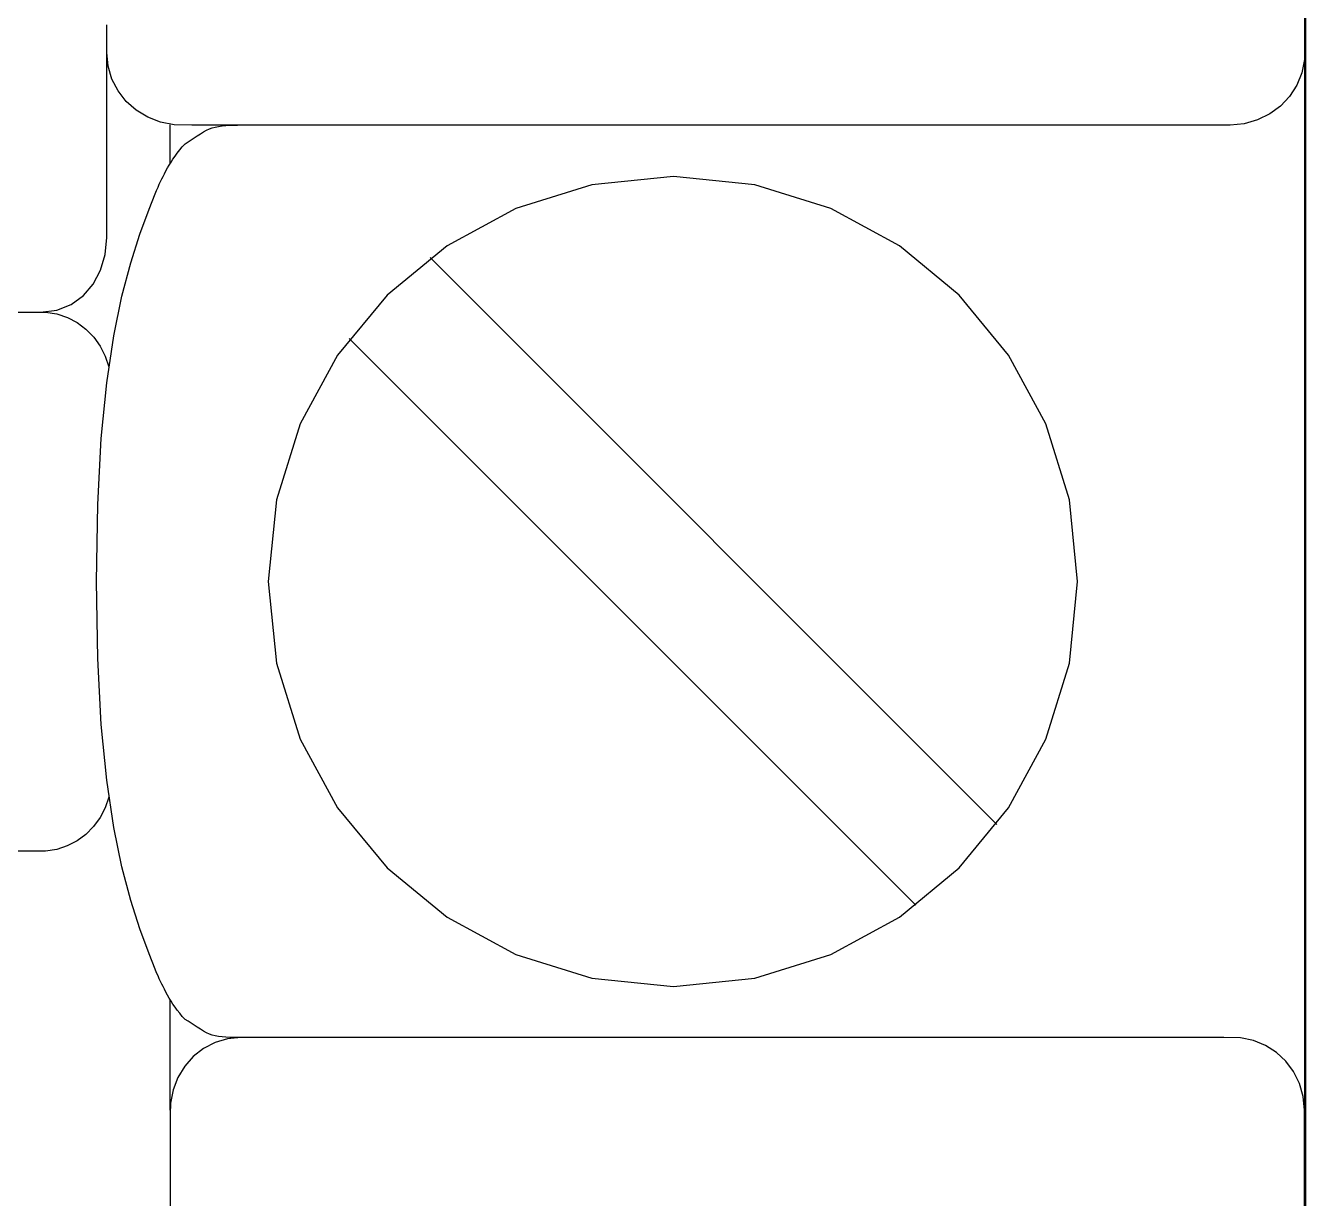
# Model space of a CAD drawing. Extents: x 1 to 47.7, y 0.2 to 35.
# Drawn here: x 35.393 to 35.922, y 12.88 to 13.365 of the extents above; entities that cross this region are included whole.
import ezdxf

# ---------------------------------------------------------------- set-up
doc = ezdxf.new("R2010")
doc.units = 0
doc.header["$MEASUREMENT"] = 0
for name, color, linetype in [('5_1___24__TARGET_LEDS___12', 7, 'CONTINUOUS'), ('6_1__EMPTY_IO_BOARD_POSITI', 7, 'CONTINUOUS'), ('6_2___8__INDEPENDENT_INPUT', 7, 'CONTINUOUS'), ('6_3___8__OPTOISO_INDEPENDE', 7, 'CONTINUOUS'), ('6_4___24__OPTOISO_INDEPEND', 7, 'CONTINUOUS'), ('6_5___8__INDEPENDENT_INPUT', 7, 'CONTINUOUS'), ('6_6___8__INDEPENDENT_INPUT', 7, 'CONTINUOUS'), ('6_7___8__OPTOISO_INDEPENDE', 7, 'CONTINUOUS'), ('6_8___8__OPTOISO_INDEPENDE', 7, 'CONTINUOUS')]:
    doc.layers.add(name, color=color, linetype=linetype)

msp = doc.modelspace()

# ---------------------------------------------------------------- linework, layer by layer
at = {"layer": '5_1___24__TARGET_LEDS___12'}
for points in [[(35.92211, 12.30354), (35.92211, 12.42937), (35.92211, 12.55075), (35.92211, 12.66723), (35.92211, 12.77837), (35.92211, 12.88371), (35.92211, 12.98282), (35.92211, 13.07525), (35.92211, 13.16055), (35.92211, 13.20039), (35.92211, 13.23828), (35.92211, 13.27417), (35.92211, 13.30799), (35.92211, 13.3397), (35.92211, 13.36924)], [(35.92211, 13.36585), (35.92211, 13.36459), (35.92211, 13.36279), (35.92211, 13.36068), (35.92211, 13.35852), (35.92211, 13.35653), (35.92211, 13.35497), (35.92211, 13.35408), (35.92196, 13.35106), (35.92087, 13.34553), (35.91879, 13.34041), (35.91581, 13.3358), (35.91205, 13.3318), (35.90761, 13.32852), (35.90258, 13.32605), (35.89708, 13.32449), (35.89121, 13.32395), (35.87462, 13.32395), (35.83051, 13.32395), (35.76735, 13.32395), (35.69359, 13.32395), (35.61772, 13.32395), (35.5482, 13.32395), (35.49351, 13.32395), (35.4621, 13.32395), (35.4548, 13.32409), (35.4491, 13.32515), (35.44382, 13.32718), (35.43908, 13.33006), (35.43496, 13.33372), (35.43158, 13.33803), (35.42904, 13.34291), (35.42744, 13.34825), (35.42688, 13.35395), (35.42688, 13.35443), (35.42688, 13.35569), (35.42688, 13.35749), (35.42688, 13.35959), (35.42688, 13.36176), (35.42688, 13.36374), (35.42688, 13.3653)], [(35.39951, 13.24667), (35.40627, 13.24748), (35.41222, 13.2498), (35.41727, 13.25345), (35.42135, 13.25822), (35.42437, 13.26396), (35.42624, 13.27046), (35.42688, 13.27754), (35.42688, 13.28177), (35.42688, 13.29269), (35.42688, 13.30763), (35.42688, 13.32389), (35.42688, 13.33883), (35.42688, 13.34975), (35.42688, 13.35398)], [(35.48242, 12.94682), (35.48092, 12.94683), (35.47935, 12.94685), (35.47775, 12.9469), (35.47615, 12.94698), (35.47459, 12.9471), (35.47311, 12.94727), (35.47174, 12.9475), (35.47051, 12.94779), (35.46937, 12.94821), (35.46812, 12.94881), (35.46687, 12.94949), (35.4656, 12.95025), (35.46433, 12.95106), (35.46306, 12.95189), (35.4618, 12.95274), (35.46054, 12.95357), (35.45929, 12.95436), (35.45813, 12.95559), (35.45707, 12.9569), (35.45607, 12.95818), (35.45515, 12.95944), (35.45428, 12.96068), (35.45347, 12.96191), (35.45271, 12.96314), (35.45201, 12.96437), (35.45134, 12.96561), (35.45072, 12.96678), (35.45016, 12.96787), (35.44964, 12.96893), (35.44913, 12.96999), (35.44862, 12.9711), (35.44809, 12.9723), (35.44753, 12.97362), (35.44691, 12.97512), (35.44443, 12.98144), (35.44062, 12.99172), (35.4368, 13.00351), (35.43313, 13.01733), (35.42978, 13.0337), (35.42689, 13.05316), (35.42463, 13.07623), (35.42316, 13.10344), (35.42263, 13.1353), (35.42316, 13.16716), (35.42463, 13.19436), (35.42689, 13.21742), (35.42978, 13.23688), (35.43313, 13.25326), (35.4368, 13.26707), (35.44062, 13.27886), (35.44443, 13.28914), (35.44691, 13.29546), (35.44753, 13.29696), (35.44809, 13.29828), (35.44862, 13.29948), (35.44913, 13.30059), (35.44964, 13.30166), (35.45016, 13.30271), (35.45072, 13.3038), (35.45134, 13.30497), (35.45201, 13.30621), (35.45271, 13.30744), (35.45347, 13.30867), (35.45428, 13.3099), (35.45515, 13.31115), (35.45607, 13.3124), (35.45707, 13.31369), (35.45813, 13.315), (35.45929, 13.31622), (35.46054, 13.31702), (35.4618, 13.31784), (35.46306, 13.31869), (35.46433, 13.31952), (35.4656, 13.32033), (35.46687, 13.32109), (35.46812, 13.32178), (35.46937, 13.32237), (35.47051, 13.32279), (35.47174, 13.3231), (35.47311, 13.32336), (35.47459, 13.32356), (35.47615, 13.32372), (35.47775, 13.32384), (35.47935, 13.32392), (35.48092, 13.32396), (35.48242, 13.32398)], [(35.45318, 13.30819), (35.45318, 13.32398)], [(35.79479, 13.03494), (35.56052, 13.26921)], [(35.36185, 13.24667), (35.39409, 13.24667), (35.40159, 13.24659), (35.40626, 13.24587), (35.41064, 13.24442), (35.41468, 13.2423), (35.41832, 13.23959), (35.42151, 13.23635), (35.42419, 13.23263), (35.42629, 13.22849), (35.42776, 13.22401)], [(35.76137, 13.00152), (35.5271, 13.23579)], [(35.42776, 13.04624), (35.42626, 13.0418), (35.42414, 13.03771), (35.42145, 13.03403), (35.41826, 13.03081), (35.41462, 13.02813), (35.41059, 13.02604), (35.40622, 13.02461), (35.40158, 13.02389), (35.39409, 13.02382), (35.36185, 13.02382)], [(35.45318, 12.91683), (35.45318, 12.96238)], [(35.92193, 12.87029), (35.92193, 12.89403), (35.92193, 12.9106), (35.92193, 12.91683), (35.9214, 12.92253), (35.91989, 12.92787), (35.91748, 12.93274), (35.91428, 12.93706), (35.91039, 12.94071), (35.9059, 12.9436), (35.9009, 12.94562), (35.89551, 12.94668), (35.8886, 12.94682), (35.85887, 12.94682), (35.80709, 12.94682), (35.74129, 12.94682), (35.66948, 12.94682), (35.59966, 12.94682), (35.53987, 12.94682), (35.49812, 12.94682), (35.48242, 12.94682), (35.47686, 12.94628), (35.47165, 12.94472), (35.4669, 12.94225), (35.46269, 12.93897), (35.45913, 12.93498), (35.45632, 12.93037), (35.45435, 12.92525), (35.45331, 12.91972), (35.45318, 12.91521), (35.45318, 12.90341), (35.45318, 12.88285), (35.45318, 12.85673)]]:
    msp.add_lwpolyline(points, dxfattribs=at)
msp.add_lwpolyline([(35.66113, 12.96794), (35.69481, 12.97134), (35.72618, 12.98109), (35.75456, 12.99652), (35.77929, 13.01696), (35.79968, 13.04174), (35.81508, 13.07018), (35.82481, 13.10161), (35.82821, 13.13537), (35.82481, 13.16906), (35.81508, 13.20046), (35.79968, 13.22887), (35.77929, 13.25362), (35.75456, 13.27405), (35.72618, 13.28948), (35.69481, 13.29923), (35.66113, 13.30263), (35.62743, 13.29923), (35.59601, 13.28948), (35.56757, 13.27405), (35.54278, 13.25362), (35.52232, 13.22887), (35.50686, 13.20046), (35.49709, 13.16906), (35.49368, 13.13537), (35.49709, 13.10161), (35.50686, 13.07018), (35.52232, 13.04174), (35.54278, 13.01696), (35.56757, 12.99652), (35.59601, 12.98109), (35.62743, 12.97134)], close=True, dxfattribs=at)
at = {"layer": '6_1__EMPTY_IO_BOARD_POSITI'}
msp.add_lwpolyline([(35.92235, 13.4017), (35.92235, 13.36341), (35.92235, 13.32076), (35.92235, 13.27392), (35.92235, 13.22303), (35.92235, 13.16825), (35.92235, 13.10973), (35.92235, 13.04763), (35.92235, 12.98209), (35.92235, 12.91328), (35.92235, 12.84134), (35.92235, 12.76642), (35.92235, 12.68869), (35.92235, 12.60829), (35.92235, 12.52537), (35.92235, 12.4401), (35.92235, 12.35261)], dxfattribs=at)
at = {"layer": '6_2___8__INDEPENDENT_INPUT'}
for points in [[(35.92211, 12.30354), (35.92211, 12.42937), (35.92211, 12.55075), (35.92211, 12.66723), (35.92211, 12.77837), (35.92211, 12.88371), (35.92211, 12.98282), (35.92211, 13.07525), (35.92211, 13.16055), (35.92211, 13.20039), (35.92211, 13.23828), (35.92211, 13.27417), (35.92211, 13.30799), (35.92211, 13.3397), (35.92211, 13.36924)], [(35.92211, 13.36585), (35.92211, 13.36459), (35.92211, 13.36279), (35.92211, 13.36068), (35.92211, 13.35852), (35.92211, 13.35653), (35.92211, 13.35497), (35.92211, 13.35408), (35.92196, 13.35106), (35.92087, 13.34553), (35.91879, 13.34041), (35.91581, 13.3358), (35.91205, 13.3318), (35.90761, 13.32852), (35.90258, 13.32605), (35.89708, 13.32449), (35.89121, 13.32395), (35.87462, 13.32395), (35.83051, 13.32395), (35.76735, 13.32395), (35.69359, 13.32395), (35.61772, 13.32395), (35.5482, 13.32395), (35.49351, 13.32395), (35.4621, 13.32395), (35.4548, 13.32409), (35.4491, 13.32515), (35.44382, 13.32718), (35.43908, 13.33006), (35.43496, 13.33372), (35.43158, 13.33803), (35.42904, 13.34291), (35.42744, 13.34825), (35.42688, 13.35395), (35.42688, 13.35443), (35.42688, 13.35569), (35.42688, 13.35749), (35.42688, 13.35959), (35.42688, 13.36176), (35.42688, 13.36374), (35.42688, 13.3653)], [(35.39951, 13.24667), (35.40627, 13.24748), (35.41222, 13.2498), (35.41727, 13.25345), (35.42135, 13.25822), (35.42437, 13.26396), (35.42624, 13.27046), (35.42688, 13.27754), (35.42688, 13.28177), (35.42688, 13.29269), (35.42688, 13.30763), (35.42688, 13.32389), (35.42688, 13.33883), (35.42688, 13.34975), (35.42688, 13.35398)], [(35.48242, 12.94682), (35.48092, 12.94683), (35.47935, 12.94685), (35.47775, 12.9469), (35.47615, 12.94698), (35.47459, 12.9471), (35.47311, 12.94727), (35.47174, 12.9475), (35.47051, 12.94779), (35.46937, 12.94821), (35.46812, 12.94881), (35.46687, 12.94949), (35.4656, 12.95025), (35.46433, 12.95106), (35.46306, 12.95189), (35.4618, 12.95274), (35.46054, 12.95357), (35.45929, 12.95436), (35.45813, 12.95559), (35.45707, 12.9569), (35.45607, 12.95818), (35.45515, 12.95944), (35.45428, 12.96068), (35.45347, 12.96191), (35.45271, 12.96314), (35.45201, 12.96437), (35.45134, 12.96561), (35.45072, 12.96678), (35.45016, 12.96787), (35.44964, 12.96893), (35.44913, 12.96999), (35.44862, 12.9711), (35.44809, 12.9723), (35.44753, 12.97362), (35.44691, 12.97512), (35.44443, 12.98144), (35.44062, 12.99172), (35.4368, 13.00351), (35.43313, 13.01733), (35.42978, 13.0337), (35.42689, 13.05316), (35.42463, 13.07623), (35.42316, 13.10344), (35.42263, 13.1353), (35.42316, 13.16716), (35.42463, 13.19436), (35.42689, 13.21742), (35.42978, 13.23688), (35.43313, 13.25326), (35.4368, 13.26707), (35.44062, 13.27886), (35.44443, 13.28914), (35.44691, 13.29546), (35.44753, 13.29696), (35.44809, 13.29828), (35.44862, 13.29948), (35.44913, 13.30059), (35.44964, 13.30166), (35.45016, 13.30271), (35.45072, 13.3038), (35.45134, 13.30497), (35.45201, 13.30621), (35.45271, 13.30744), (35.45347, 13.30867), (35.45428, 13.3099), (35.45515, 13.31115), (35.45607, 13.3124), (35.45707, 13.31369), (35.45813, 13.315), (35.45929, 13.31622), (35.46054, 13.31702), (35.4618, 13.31784), (35.46306, 13.31869), (35.46433, 13.31952), (35.4656, 13.32033), (35.46687, 13.32109), (35.46812, 13.32178), (35.46937, 13.32237), (35.47051, 13.32279), (35.47174, 13.3231), (35.47311, 13.32336), (35.47459, 13.32356), (35.47615, 13.32372), (35.47775, 13.32384), (35.47935, 13.32392), (35.48092, 13.32396), (35.48242, 13.32398)], [(35.45318, 13.30819), (35.45318, 13.32398)], [(35.79479, 13.03494), (35.56052, 13.26921)], [(35.36185, 13.24667), (35.39409, 13.24667), (35.40159, 13.24659), (35.40626, 13.24587), (35.41064, 13.24442), (35.41468, 13.2423), (35.41832, 13.23959), (35.42151, 13.23635), (35.42419, 13.23263), (35.42629, 13.22849), (35.42776, 13.22401)], [(35.76137, 13.00152), (35.5271, 13.23579)], [(35.42776, 13.04624), (35.42626, 13.0418), (35.42414, 13.03771), (35.42145, 13.03403), (35.41826, 13.03081), (35.41462, 13.02813), (35.41059, 13.02604), (35.40622, 13.02461), (35.40158, 13.02389), (35.39409, 13.02382), (35.36185, 13.02382)], [(35.45318, 12.91683), (35.45318, 12.96238)], [(35.92193, 12.87029), (35.92193, 12.89403), (35.92193, 12.9106), (35.92193, 12.91683), (35.9214, 12.92253), (35.91989, 12.92787), (35.91748, 12.93274), (35.91428, 12.93706), (35.91039, 12.94071), (35.9059, 12.9436), (35.9009, 12.94562), (35.89551, 12.94668), (35.8886, 12.94682), (35.85887, 12.94682), (35.80709, 12.94682), (35.74129, 12.94682), (35.66948, 12.94682), (35.59966, 12.94682), (35.53987, 12.94682), (35.49812, 12.94682), (35.48242, 12.94682), (35.47686, 12.94628), (35.47165, 12.94472), (35.4669, 12.94225), (35.46269, 12.93897), (35.45913, 12.93498), (35.45632, 12.93037), (35.45435, 12.92525), (35.45331, 12.91972), (35.45318, 12.91521), (35.45318, 12.90341), (35.45318, 12.88285), (35.45318, 12.85673)]]:
    msp.add_lwpolyline(points, dxfattribs=at)
msp.add_lwpolyline([(35.66113, 12.96794), (35.69481, 12.97134), (35.72618, 12.98109), (35.75456, 12.99652), (35.77929, 13.01696), (35.79968, 13.04174), (35.81508, 13.07018), (35.82481, 13.10161), (35.82821, 13.13537), (35.82481, 13.16906), (35.81508, 13.20046), (35.79968, 13.22887), (35.77929, 13.25362), (35.75456, 13.27405), (35.72618, 13.28948), (35.69481, 13.29923), (35.66113, 13.30263), (35.62743, 13.29923), (35.59601, 13.28948), (35.56757, 13.27405), (35.54278, 13.25362), (35.52232, 13.22887), (35.50686, 13.20046), (35.49709, 13.16906), (35.49368, 13.13537), (35.49709, 13.10161), (35.50686, 13.07018), (35.52232, 13.04174), (35.54278, 13.01696), (35.56757, 12.99652), (35.59601, 12.98109), (35.62743, 12.97134)], close=True, dxfattribs=at)
at = {"layer": '6_3___8__OPTOISO_INDEPENDE'}
for points in [[(35.92211, 12.30354), (35.92211, 12.42937), (35.92211, 12.55075), (35.92211, 12.66723), (35.92211, 12.77837), (35.92211, 12.88371), (35.92211, 12.98282), (35.92211, 13.07525), (35.92211, 13.16055), (35.92211, 13.20039), (35.92211, 13.23828), (35.92211, 13.27417), (35.92211, 13.30799), (35.92211, 13.3397), (35.92211, 13.36924)], [(35.92211, 13.36585), (35.92211, 13.36459), (35.92211, 13.36279), (35.92211, 13.36068), (35.92211, 13.35852), (35.92211, 13.35653), (35.92211, 13.35497), (35.92211, 13.35408), (35.92196, 13.35106), (35.92087, 13.34553), (35.91879, 13.34041), (35.91581, 13.3358), (35.91205, 13.3318), (35.90761, 13.32852), (35.90258, 13.32605), (35.89708, 13.32449), (35.89121, 13.32395), (35.87462, 13.32395), (35.83051, 13.32395), (35.76735, 13.32395), (35.69359, 13.32395), (35.61772, 13.32395), (35.5482, 13.32395), (35.49351, 13.32395), (35.4621, 13.32395), (35.4548, 13.32409), (35.4491, 13.32515), (35.44382, 13.32718), (35.43908, 13.33006), (35.43496, 13.33372), (35.43158, 13.33803), (35.42904, 13.34291), (35.42744, 13.34825), (35.42688, 13.35395), (35.42688, 13.35443), (35.42688, 13.35569), (35.42688, 13.35749), (35.42688, 13.35959), (35.42688, 13.36176), (35.42688, 13.36374), (35.42688, 13.3653)], [(35.39951, 13.24667), (35.40627, 13.24748), (35.41222, 13.2498), (35.41727, 13.25345), (35.42135, 13.25822), (35.42437, 13.26396), (35.42624, 13.27046), (35.42688, 13.27754), (35.42688, 13.28177), (35.42688, 13.29269), (35.42688, 13.30763), (35.42688, 13.32389), (35.42688, 13.33883), (35.42688, 13.34975), (35.42688, 13.35398)], [(35.48242, 12.94682), (35.48092, 12.94683), (35.47935, 12.94685), (35.47775, 12.9469), (35.47615, 12.94698), (35.47459, 12.9471), (35.47311, 12.94727), (35.47174, 12.9475), (35.47051, 12.94779), (35.46937, 12.94821), (35.46812, 12.94881), (35.46687, 12.94949), (35.4656, 12.95025), (35.46433, 12.95106), (35.46306, 12.95189), (35.4618, 12.95274), (35.46054, 12.95357), (35.45929, 12.95436), (35.45813, 12.95559), (35.45707, 12.9569), (35.45607, 12.95818), (35.45515, 12.95944), (35.45428, 12.96068), (35.45347, 12.96191), (35.45271, 12.96314), (35.45201, 12.96437), (35.45134, 12.96561), (35.45072, 12.96678), (35.45016, 12.96787), (35.44964, 12.96893), (35.44913, 12.96999), (35.44862, 12.9711), (35.44809, 12.9723), (35.44753, 12.97362), (35.44691, 12.97512), (35.44443, 12.98144), (35.44062, 12.99172), (35.4368, 13.00351), (35.43313, 13.01733), (35.42978, 13.0337), (35.42689, 13.05316), (35.42463, 13.07623), (35.42316, 13.10344), (35.42263, 13.1353), (35.42316, 13.16716), (35.42463, 13.19436), (35.42689, 13.21742), (35.42978, 13.23688), (35.43313, 13.25326), (35.4368, 13.26707), (35.44062, 13.27886), (35.44443, 13.28914), (35.44691, 13.29546), (35.44753, 13.29696), (35.44809, 13.29828), (35.44862, 13.29948), (35.44913, 13.30059), (35.44964, 13.30166), (35.45016, 13.30271), (35.45072, 13.3038), (35.45134, 13.30497), (35.45201, 13.30621), (35.45271, 13.30744), (35.45347, 13.30867), (35.45428, 13.3099), (35.45515, 13.31115), (35.45607, 13.3124), (35.45707, 13.31369), (35.45813, 13.315), (35.45929, 13.31622), (35.46054, 13.31702), (35.4618, 13.31784), (35.46306, 13.31869), (35.46433, 13.31952), (35.4656, 13.32033), (35.46687, 13.32109), (35.46812, 13.32178), (35.46937, 13.32237), (35.47051, 13.32279), (35.47174, 13.3231), (35.47311, 13.32336), (35.47459, 13.32356), (35.47615, 13.32372), (35.47775, 13.32384), (35.47935, 13.32392), (35.48092, 13.32396), (35.48242, 13.32398)], [(35.45318, 13.30819), (35.45318, 13.32398)], [(35.79479, 13.03494), (35.56052, 13.26921)], [(35.36185, 13.24667), (35.39409, 13.24667), (35.40159, 13.24659), (35.40626, 13.24587), (35.41064, 13.24442), (35.41468, 13.2423), (35.41832, 13.23959), (35.42151, 13.23635), (35.42419, 13.23263), (35.42629, 13.22849), (35.42776, 13.22401)], [(35.76137, 13.00152), (35.5271, 13.23579)], [(35.42776, 13.04624), (35.42626, 13.0418), (35.42414, 13.03771), (35.42145, 13.03403), (35.41826, 13.03081), (35.41462, 13.02813), (35.41059, 13.02604), (35.40622, 13.02461), (35.40158, 13.02389), (35.39409, 13.02382), (35.36185, 13.02382)], [(35.45318, 12.91683), (35.45318, 12.96238)], [(35.92193, 12.87029), (35.92193, 12.89403), (35.92193, 12.9106), (35.92193, 12.91683), (35.9214, 12.92253), (35.91989, 12.92787), (35.91748, 12.93274), (35.91428, 12.93706), (35.91039, 12.94071), (35.9059, 12.9436), (35.9009, 12.94562), (35.89551, 12.94668), (35.8886, 12.94682), (35.85887, 12.94682), (35.80709, 12.94682), (35.74129, 12.94682), (35.66948, 12.94682), (35.59966, 12.94682), (35.53987, 12.94682), (35.49812, 12.94682), (35.48242, 12.94682), (35.47686, 12.94628), (35.47165, 12.94472), (35.4669, 12.94225), (35.46269, 12.93897), (35.45913, 12.93498), (35.45632, 12.93037), (35.45435, 12.92525), (35.45331, 12.91972), (35.45318, 12.91521), (35.45318, 12.90341), (35.45318, 12.88285), (35.45318, 12.85673)]]:
    msp.add_lwpolyline(points, dxfattribs=at)
msp.add_lwpolyline([(35.66113, 12.96794), (35.69481, 12.97134), (35.72618, 12.98109), (35.75456, 12.99652), (35.77929, 13.01696), (35.79968, 13.04174), (35.81508, 13.07018), (35.82481, 13.10161), (35.82821, 13.13537), (35.82481, 13.16906), (35.81508, 13.20046), (35.79968, 13.22887), (35.77929, 13.25362), (35.75456, 13.27405), (35.72618, 13.28948), (35.69481, 13.29923), (35.66113, 13.30263), (35.62743, 13.29923), (35.59601, 13.28948), (35.56757, 13.27405), (35.54278, 13.25362), (35.52232, 13.22887), (35.50686, 13.20046), (35.49709, 13.16906), (35.49368, 13.13537), (35.49709, 13.10161), (35.50686, 13.07018), (35.52232, 13.04174), (35.54278, 13.01696), (35.56757, 12.99652), (35.59601, 12.98109), (35.62743, 12.97134)], close=True, dxfattribs=at)
at = {"layer": '6_4___24__OPTOISO_INDEPEND'}
for points in [[(35.92211, 12.30354), (35.92211, 12.42937), (35.92211, 12.55075), (35.92211, 12.66723), (35.92211, 12.77837), (35.92211, 12.88371), (35.92211, 12.98282), (35.92211, 13.07525), (35.92211, 13.16055), (35.92211, 13.20039), (35.92211, 13.23828), (35.92211, 13.27417), (35.92211, 13.30799), (35.92211, 13.3397), (35.92211, 13.36924)], [(35.92211, 13.36585), (35.92211, 13.36459), (35.92211, 13.36279), (35.92211, 13.36068), (35.92211, 13.35852), (35.92211, 13.35653), (35.92211, 13.35497), (35.92211, 13.35408), (35.92196, 13.35106), (35.92087, 13.34553), (35.91879, 13.34041), (35.91581, 13.3358), (35.91205, 13.3318), (35.90761, 13.32852), (35.90258, 13.32605), (35.89708, 13.32449), (35.89121, 13.32395), (35.87462, 13.32395), (35.83051, 13.32395), (35.76735, 13.32395), (35.69359, 13.32395), (35.61772, 13.32395), (35.5482, 13.32395), (35.49351, 13.32395), (35.4621, 13.32395), (35.4548, 13.32409), (35.4491, 13.32515), (35.44382, 13.32718), (35.43908, 13.33006), (35.43496, 13.33372), (35.43158, 13.33803), (35.42904, 13.34291), (35.42744, 13.34825), (35.42688, 13.35395), (35.42688, 13.35443), (35.42688, 13.35569), (35.42688, 13.35749), (35.42688, 13.35959), (35.42688, 13.36176), (35.42688, 13.36374), (35.42688, 13.3653)], [(35.39951, 13.24667), (35.40627, 13.24748), (35.41222, 13.2498), (35.41727, 13.25345), (35.42135, 13.25822), (35.42437, 13.26396), (35.42624, 13.27046), (35.42688, 13.27754), (35.42688, 13.28177), (35.42688, 13.29269), (35.42688, 13.30763), (35.42688, 13.32389), (35.42688, 13.33883), (35.42688, 13.34975), (35.42688, 13.35398)], [(35.48242, 12.94682), (35.48092, 12.94683), (35.47935, 12.94685), (35.47775, 12.9469), (35.47615, 12.94698), (35.47459, 12.9471), (35.47311, 12.94727), (35.47174, 12.9475), (35.47051, 12.94779), (35.46937, 12.94821), (35.46812, 12.94881), (35.46687, 12.94949), (35.4656, 12.95025), (35.46433, 12.95106), (35.46306, 12.95189), (35.4618, 12.95274), (35.46054, 12.95357), (35.45929, 12.95436), (35.45813, 12.95559), (35.45707, 12.9569), (35.45607, 12.95818), (35.45515, 12.95944), (35.45428, 12.96068), (35.45347, 12.96191), (35.45271, 12.96314), (35.45201, 12.96437), (35.45134, 12.96561), (35.45072, 12.96678), (35.45016, 12.96787), (35.44964, 12.96893), (35.44913, 12.96999), (35.44862, 12.9711), (35.44809, 12.9723), (35.44753, 12.97362), (35.44691, 12.97512), (35.44443, 12.98144), (35.44062, 12.99172), (35.4368, 13.00351), (35.43313, 13.01733), (35.42978, 13.0337), (35.42689, 13.05316), (35.42463, 13.07623), (35.42316, 13.10344), (35.42263, 13.1353), (35.42316, 13.16716), (35.42463, 13.19436), (35.42689, 13.21742), (35.42978, 13.23688), (35.43313, 13.25326), (35.4368, 13.26707), (35.44062, 13.27886), (35.44443, 13.28914), (35.44691, 13.29546), (35.44753, 13.29696), (35.44809, 13.29828), (35.44862, 13.29948), (35.44913, 13.30059), (35.44964, 13.30166), (35.45016, 13.30271), (35.45072, 13.3038), (35.45134, 13.30497), (35.45201, 13.30621), (35.45271, 13.30744), (35.45347, 13.30867), (35.45428, 13.3099), (35.45515, 13.31115), (35.45607, 13.3124), (35.45707, 13.31369), (35.45813, 13.315), (35.45929, 13.31622), (35.46054, 13.31702), (35.4618, 13.31784), (35.46306, 13.31869), (35.46433, 13.31952), (35.4656, 13.32033), (35.46687, 13.32109), (35.46812, 13.32178), (35.46937, 13.32237), (35.47051, 13.32279), (35.47174, 13.3231), (35.47311, 13.32336), (35.47459, 13.32356), (35.47615, 13.32372), (35.47775, 13.32384), (35.47935, 13.32392), (35.48092, 13.32396), (35.48242, 13.32398)], [(35.45318, 13.30819), (35.45318, 13.32398)], [(35.79479, 13.03494), (35.56052, 13.26921)], [(35.36185, 13.24667), (35.39409, 13.24667), (35.40159, 13.24659), (35.40626, 13.24587), (35.41064, 13.24442), (35.41468, 13.2423), (35.41832, 13.23959), (35.42151, 13.23635), (35.42419, 13.23263), (35.42629, 13.22849), (35.42776, 13.22401)], [(35.76137, 13.00152), (35.5271, 13.23579)], [(35.42776, 13.04624), (35.42626, 13.0418), (35.42414, 13.03771), (35.42145, 13.03403), (35.41826, 13.03081), (35.41462, 13.02813), (35.41059, 13.02604), (35.40622, 13.02461), (35.40158, 13.02389), (35.39409, 13.02382), (35.36185, 13.02382)], [(35.45318, 12.91683), (35.45318, 12.96238)], [(35.92193, 12.87029), (35.92193, 12.89403), (35.92193, 12.9106), (35.92193, 12.91683), (35.9214, 12.92253), (35.91989, 12.92787), (35.91748, 12.93274), (35.91428, 12.93706), (35.91039, 12.94071), (35.9059, 12.9436), (35.9009, 12.94562), (35.89551, 12.94668), (35.8886, 12.94682), (35.85887, 12.94682), (35.80709, 12.94682), (35.74129, 12.94682), (35.66948, 12.94682), (35.59966, 12.94682), (35.53987, 12.94682), (35.49812, 12.94682), (35.48242, 12.94682), (35.47686, 12.94628), (35.47165, 12.94472), (35.4669, 12.94225), (35.46269, 12.93897), (35.45913, 12.93498), (35.45632, 12.93037), (35.45435, 12.92525), (35.45331, 12.91972), (35.45318, 12.91521), (35.45318, 12.90341), (35.45318, 12.88285), (35.45318, 12.85673)]]:
    msp.add_lwpolyline(points, dxfattribs=at)
msp.add_lwpolyline([(35.66113, 12.96794), (35.69481, 12.97134), (35.72618, 12.98109), (35.75456, 12.99652), (35.77929, 13.01696), (35.79968, 13.04174), (35.81508, 13.07018), (35.82481, 13.10161), (35.82821, 13.13537), (35.82481, 13.16906), (35.81508, 13.20046), (35.79968, 13.22887), (35.77929, 13.25362), (35.75456, 13.27405), (35.72618, 13.28948), (35.69481, 13.29923), (35.66113, 13.30263), (35.62743, 13.29923), (35.59601, 13.28948), (35.56757, 13.27405), (35.54278, 13.25362), (35.52232, 13.22887), (35.50686, 13.20046), (35.49709, 13.16906), (35.49368, 13.13537), (35.49709, 13.10161), (35.50686, 13.07018), (35.52232, 13.04174), (35.54278, 13.01696), (35.56757, 12.99652), (35.59601, 12.98109), (35.62743, 12.97134)], close=True, dxfattribs=at)
at = {"layer": '6_5___8__INDEPENDENT_INPUT'}
for points in [[(35.92211, 12.30354), (35.92211, 12.42937), (35.92211, 12.55075), (35.92211, 12.66723), (35.92211, 12.77837), (35.92211, 12.88371), (35.92211, 12.98282), (35.92211, 13.07525), (35.92211, 13.16055), (35.92211, 13.20039), (35.92211, 13.23828), (35.92211, 13.27417), (35.92211, 13.30799), (35.92211, 13.3397), (35.92211, 13.36924)], [(35.92211, 13.36585), (35.92211, 13.36459), (35.92211, 13.36279), (35.92211, 13.36068), (35.92211, 13.35852), (35.92211, 13.35653), (35.92211, 13.35497), (35.92211, 13.35408), (35.92196, 13.35106), (35.92087, 13.34553), (35.91879, 13.34041), (35.91581, 13.3358), (35.91205, 13.3318), (35.90761, 13.32852), (35.90258, 13.32605), (35.89708, 13.32449), (35.89121, 13.32395), (35.87462, 13.32395), (35.83051, 13.32395), (35.76735, 13.32395), (35.69359, 13.32395), (35.61772, 13.32395), (35.5482, 13.32395), (35.49351, 13.32395), (35.4621, 13.32395), (35.4548, 13.32409), (35.4491, 13.32515), (35.44382, 13.32718), (35.43908, 13.33006), (35.43496, 13.33372), (35.43158, 13.33803), (35.42904, 13.34291), (35.42744, 13.34825), (35.42688, 13.35395), (35.42688, 13.35443), (35.42688, 13.35569), (35.42688, 13.35749), (35.42688, 13.35959), (35.42688, 13.36176), (35.42688, 13.36374), (35.42688, 13.3653)], [(35.39951, 13.24667), (35.40627, 13.24748), (35.41222, 13.2498), (35.41727, 13.25345), (35.42135, 13.25822), (35.42437, 13.26396), (35.42624, 13.27046), (35.42688, 13.27754), (35.42688, 13.28177), (35.42688, 13.29269), (35.42688, 13.30763), (35.42688, 13.32389), (35.42688, 13.33883), (35.42688, 13.34975), (35.42688, 13.35398)], [(35.48242, 12.94682), (35.48092, 12.94683), (35.47935, 12.94685), (35.47775, 12.9469), (35.47615, 12.94698), (35.47459, 12.9471), (35.47311, 12.94727), (35.47174, 12.9475), (35.47051, 12.94779), (35.46937, 12.94821), (35.46812, 12.94881), (35.46687, 12.94949), (35.4656, 12.95025), (35.46433, 12.95106), (35.46306, 12.95189), (35.4618, 12.95274), (35.46054, 12.95357), (35.45929, 12.95436), (35.45813, 12.95559), (35.45707, 12.9569), (35.45607, 12.95818), (35.45515, 12.95944), (35.45428, 12.96068), (35.45347, 12.96191), (35.45271, 12.96314), (35.45201, 12.96437), (35.45134, 12.96561), (35.45072, 12.96678), (35.45016, 12.96787), (35.44964, 12.96893), (35.44913, 12.96999), (35.44862, 12.9711), (35.44809, 12.9723), (35.44753, 12.97362), (35.44691, 12.97512), (35.44443, 12.98144), (35.44062, 12.99172), (35.4368, 13.00351), (35.43313, 13.01733), (35.42978, 13.0337), (35.42689, 13.05316), (35.42463, 13.07623), (35.42316, 13.10344), (35.42263, 13.1353), (35.42316, 13.16716), (35.42463, 13.19436), (35.42689, 13.21742), (35.42978, 13.23688), (35.43313, 13.25326), (35.4368, 13.26707), (35.44062, 13.27886), (35.44443, 13.28914), (35.44691, 13.29546), (35.44753, 13.29696), (35.44809, 13.29828), (35.44862, 13.29948), (35.44913, 13.30059), (35.44964, 13.30166), (35.45016, 13.30271), (35.45072, 13.3038), (35.45134, 13.30497), (35.45201, 13.30621), (35.45271, 13.30744), (35.45347, 13.30867), (35.45428, 13.3099), (35.45515, 13.31115), (35.45607, 13.3124), (35.45707, 13.31369), (35.45813, 13.315), (35.45929, 13.31622), (35.46054, 13.31702), (35.4618, 13.31784), (35.46306, 13.31869), (35.46433, 13.31952), (35.4656, 13.32033), (35.46687, 13.32109), (35.46812, 13.32178), (35.46937, 13.32237), (35.47051, 13.32279), (35.47174, 13.3231), (35.47311, 13.32336), (35.47459, 13.32356), (35.47615, 13.32372), (35.47775, 13.32384), (35.47935, 13.32392), (35.48092, 13.32396), (35.48242, 13.32398)], [(35.45318, 13.30819), (35.45318, 13.32398)], [(35.79479, 13.03494), (35.56052, 13.26921)], [(35.36185, 13.24667), (35.39409, 13.24667), (35.40159, 13.24659), (35.40626, 13.24587), (35.41064, 13.24442), (35.41468, 13.2423), (35.41832, 13.23959), (35.42151, 13.23635), (35.42419, 13.23263), (35.42629, 13.22849), (35.42776, 13.22401)], [(35.76137, 13.00152), (35.5271, 13.23579)], [(35.42776, 13.04624), (35.42626, 13.0418), (35.42414, 13.03771), (35.42145, 13.03403), (35.41826, 13.03081), (35.41462, 13.02813), (35.41059, 13.02604), (35.40622, 13.02461), (35.40158, 13.02389), (35.39409, 13.02382), (35.36185, 13.02382)], [(35.45318, 12.91683), (35.45318, 12.96238)], [(35.92193, 12.87029), (35.92193, 12.89403), (35.92193, 12.9106), (35.92193, 12.91683), (35.9214, 12.92253), (35.91989, 12.92787), (35.91748, 12.93274), (35.91428, 12.93706), (35.91039, 12.94071), (35.9059, 12.9436), (35.9009, 12.94562), (35.89551, 12.94668), (35.8886, 12.94682), (35.85887, 12.94682), (35.80709, 12.94682), (35.74129, 12.94682), (35.66948, 12.94682), (35.59966, 12.94682), (35.53987, 12.94682), (35.49812, 12.94682), (35.48242, 12.94682), (35.47686, 12.94628), (35.47165, 12.94472), (35.4669, 12.94225), (35.46269, 12.93897), (35.45913, 12.93498), (35.45632, 12.93037), (35.45435, 12.92525), (35.45331, 12.91972), (35.45318, 12.91521), (35.45318, 12.90341), (35.45318, 12.88285), (35.45318, 12.85673)]]:
    msp.add_lwpolyline(points, dxfattribs=at)
msp.add_lwpolyline([(35.66113, 12.96794), (35.69481, 12.97134), (35.72618, 12.98109), (35.75456, 12.99652), (35.77929, 13.01696), (35.79968, 13.04174), (35.81508, 13.07018), (35.82481, 13.10161), (35.82821, 13.13537), (35.82481, 13.16906), (35.81508, 13.20046), (35.79968, 13.22887), (35.77929, 13.25362), (35.75456, 13.27405), (35.72618, 13.28948), (35.69481, 13.29923), (35.66113, 13.30263), (35.62743, 13.29923), (35.59601, 13.28948), (35.56757, 13.27405), (35.54278, 13.25362), (35.52232, 13.22887), (35.50686, 13.20046), (35.49709, 13.16906), (35.49368, 13.13537), (35.49709, 13.10161), (35.50686, 13.07018), (35.52232, 13.04174), (35.54278, 13.01696), (35.56757, 12.99652), (35.59601, 12.98109), (35.62743, 12.97134)], close=True, dxfattribs=at)
at = {"layer": '6_6___8__INDEPENDENT_INPUT'}
for points in [[(35.92211, 12.30354), (35.92211, 12.42937), (35.92211, 12.55075), (35.92211, 12.66723), (35.92211, 12.77837), (35.92211, 12.88371), (35.92211, 12.98282), (35.92211, 13.07525), (35.92211, 13.16055), (35.92211, 13.20039), (35.92211, 13.23828), (35.92211, 13.27417), (35.92211, 13.30799), (35.92211, 13.3397), (35.92211, 13.36924)], [(35.92211, 13.36585), (35.92211, 13.36459), (35.92211, 13.36279), (35.92211, 13.36068), (35.92211, 13.35852), (35.92211, 13.35653), (35.92211, 13.35497), (35.92211, 13.35408), (35.92196, 13.35106), (35.92087, 13.34553), (35.91879, 13.34041), (35.91581, 13.3358), (35.91205, 13.3318), (35.90761, 13.32852), (35.90258, 13.32605), (35.89708, 13.32449), (35.89121, 13.32395), (35.87462, 13.32395), (35.83051, 13.32395), (35.76735, 13.32395), (35.69359, 13.32395), (35.61772, 13.32395), (35.5482, 13.32395), (35.49351, 13.32395), (35.4621, 13.32395), (35.4548, 13.32409), (35.4491, 13.32515), (35.44382, 13.32718), (35.43908, 13.33006), (35.43496, 13.33372), (35.43158, 13.33803), (35.42904, 13.34291), (35.42744, 13.34825), (35.42688, 13.35395), (35.42688, 13.35443), (35.42688, 13.35569), (35.42688, 13.35749), (35.42688, 13.35959), (35.42688, 13.36176), (35.42688, 13.36374), (35.42688, 13.3653)], [(35.39951, 13.24667), (35.40627, 13.24748), (35.41222, 13.2498), (35.41727, 13.25345), (35.42135, 13.25822), (35.42437, 13.26396), (35.42624, 13.27046), (35.42688, 13.27754), (35.42688, 13.28177), (35.42688, 13.29269), (35.42688, 13.30763), (35.42688, 13.32389), (35.42688, 13.33883), (35.42688, 13.34975), (35.42688, 13.35398)], [(35.48242, 12.94682), (35.48092, 12.94683), (35.47935, 12.94685), (35.47775, 12.9469), (35.47615, 12.94698), (35.47459, 12.9471), (35.47311, 12.94727), (35.47174, 12.9475), (35.47051, 12.94779), (35.46937, 12.94821), (35.46812, 12.94881), (35.46687, 12.94949), (35.4656, 12.95025), (35.46433, 12.95106), (35.46306, 12.95189), (35.4618, 12.95274), (35.46054, 12.95357), (35.45929, 12.95436), (35.45813, 12.95559), (35.45707, 12.9569), (35.45607, 12.95818), (35.45515, 12.95944), (35.45428, 12.96068), (35.45347, 12.96191), (35.45271, 12.96314), (35.45201, 12.96437), (35.45134, 12.96561), (35.45072, 12.96678), (35.45016, 12.96787), (35.44964, 12.96893), (35.44913, 12.96999), (35.44862, 12.9711), (35.44809, 12.9723), (35.44753, 12.97362), (35.44691, 12.97512), (35.44443, 12.98144), (35.44062, 12.99172), (35.4368, 13.00351), (35.43313, 13.01733), (35.42978, 13.0337), (35.42689, 13.05316), (35.42463, 13.07623), (35.42316, 13.10344), (35.42263, 13.1353), (35.42316, 13.16716), (35.42463, 13.19436), (35.42689, 13.21742), (35.42978, 13.23688), (35.43313, 13.25326), (35.4368, 13.26707), (35.44062, 13.27886), (35.44443, 13.28914), (35.44691, 13.29546), (35.44753, 13.29696), (35.44809, 13.29828), (35.44862, 13.29948), (35.44913, 13.30059), (35.44964, 13.30166), (35.45016, 13.30271), (35.45072, 13.3038), (35.45134, 13.30497), (35.45201, 13.30621), (35.45271, 13.30744), (35.45347, 13.30867), (35.45428, 13.3099), (35.45515, 13.31115), (35.45607, 13.3124), (35.45707, 13.31369), (35.45813, 13.315), (35.45929, 13.31622), (35.46054, 13.31702), (35.4618, 13.31784), (35.46306, 13.31869), (35.46433, 13.31952), (35.4656, 13.32033), (35.46687, 13.32109), (35.46812, 13.32178), (35.46937, 13.32237), (35.47051, 13.32279), (35.47174, 13.3231), (35.47311, 13.32336), (35.47459, 13.32356), (35.47615, 13.32372), (35.47775, 13.32384), (35.47935, 13.32392), (35.48092, 13.32396), (35.48242, 13.32398)], [(35.45318, 13.30819), (35.45318, 13.32398)], [(35.79479, 13.03494), (35.56052, 13.26921)], [(35.36185, 13.24667), (35.39409, 13.24667), (35.40159, 13.24659), (35.40626, 13.24587), (35.41064, 13.24442), (35.41468, 13.2423), (35.41832, 13.23959), (35.42151, 13.23635), (35.42419, 13.23263), (35.42629, 13.22849), (35.42776, 13.22401)], [(35.76137, 13.00152), (35.5271, 13.23579)], [(35.42776, 13.04624), (35.42626, 13.0418), (35.42414, 13.03771), (35.42145, 13.03403), (35.41826, 13.03081), (35.41462, 13.02813), (35.41059, 13.02604), (35.40622, 13.02461), (35.40158, 13.02389), (35.39409, 13.02382), (35.36185, 13.02382)], [(35.45318, 12.91683), (35.45318, 12.96238)], [(35.92193, 12.87029), (35.92193, 12.89403), (35.92193, 12.9106), (35.92193, 12.91683), (35.9214, 12.92253), (35.91989, 12.92787), (35.91748, 12.93274), (35.91428, 12.93706), (35.91039, 12.94071), (35.9059, 12.9436), (35.9009, 12.94562), (35.89551, 12.94668), (35.8886, 12.94682), (35.85887, 12.94682), (35.80709, 12.94682), (35.74129, 12.94682), (35.66948, 12.94682), (35.59966, 12.94682), (35.53987, 12.94682), (35.49812, 12.94682), (35.48242, 12.94682), (35.47686, 12.94628), (35.47165, 12.94472), (35.4669, 12.94225), (35.46269, 12.93897), (35.45913, 12.93498), (35.45632, 12.93037), (35.45435, 12.92525), (35.45331, 12.91972), (35.45318, 12.91521), (35.45318, 12.90341), (35.45318, 12.88285), (35.45318, 12.85673)]]:
    msp.add_lwpolyline(points, dxfattribs=at)
msp.add_lwpolyline([(35.66113, 12.96794), (35.69481, 12.97134), (35.72618, 12.98109), (35.75456, 12.99652), (35.77929, 13.01696), (35.79968, 13.04174), (35.81508, 13.07018), (35.82481, 13.10161), (35.82821, 13.13537), (35.82481, 13.16906), (35.81508, 13.20046), (35.79968, 13.22887), (35.77929, 13.25362), (35.75456, 13.27405), (35.72618, 13.28948), (35.69481, 13.29923), (35.66113, 13.30263), (35.62743, 13.29923), (35.59601, 13.28948), (35.56757, 13.27405), (35.54278, 13.25362), (35.52232, 13.22887), (35.50686, 13.20046), (35.49709, 13.16906), (35.49368, 13.13537), (35.49709, 13.10161), (35.50686, 13.07018), (35.52232, 13.04174), (35.54278, 13.01696), (35.56757, 12.99652), (35.59601, 12.98109), (35.62743, 12.97134)], close=True, dxfattribs=at)
at = {"layer": '6_7___8__OPTOISO_INDEPENDE'}
for points in [[(35.92211, 12.30354), (35.92211, 12.42937), (35.92211, 12.55075), (35.92211, 12.66723), (35.92211, 12.77837), (35.92211, 12.88371), (35.92211, 12.98282), (35.92211, 13.07525), (35.92211, 13.16055), (35.92211, 13.20039), (35.92211, 13.23828), (35.92211, 13.27417), (35.92211, 13.30799), (35.92211, 13.3397), (35.92211, 13.36924)], [(35.92211, 13.36585), (35.92211, 13.36459), (35.92211, 13.36279), (35.92211, 13.36068), (35.92211, 13.35852), (35.92211, 13.35653), (35.92211, 13.35497), (35.92211, 13.35408), (35.92196, 13.35106), (35.92087, 13.34553), (35.91879, 13.34041), (35.91581, 13.3358), (35.91205, 13.3318), (35.90761, 13.32852), (35.90258, 13.32605), (35.89708, 13.32449), (35.89121, 13.32395), (35.87462, 13.32395), (35.83051, 13.32395), (35.76735, 13.32395), (35.69359, 13.32395), (35.61772, 13.32395), (35.5482, 13.32395), (35.49351, 13.32395), (35.4621, 13.32395), (35.4548, 13.32409), (35.4491, 13.32515), (35.44382, 13.32718), (35.43908, 13.33006), (35.43496, 13.33372), (35.43158, 13.33803), (35.42904, 13.34291), (35.42744, 13.34825), (35.42688, 13.35395), (35.42688, 13.35443), (35.42688, 13.35569), (35.42688, 13.35749), (35.42688, 13.35959), (35.42688, 13.36176), (35.42688, 13.36374), (35.42688, 13.3653)], [(35.39951, 13.24667), (35.40627, 13.24748), (35.41222, 13.2498), (35.41727, 13.25345), (35.42135, 13.25822), (35.42437, 13.26396), (35.42624, 13.27046), (35.42688, 13.27754), (35.42688, 13.28177), (35.42688, 13.29269), (35.42688, 13.30763), (35.42688, 13.32389), (35.42688, 13.33883), (35.42688, 13.34975), (35.42688, 13.35398)], [(35.48242, 12.94682), (35.48092, 12.94683), (35.47935, 12.94685), (35.47775, 12.9469), (35.47615, 12.94698), (35.47459, 12.9471), (35.47311, 12.94727), (35.47174, 12.9475), (35.47051, 12.94779), (35.46937, 12.94821), (35.46812, 12.94881), (35.46687, 12.94949), (35.4656, 12.95025), (35.46433, 12.95106), (35.46306, 12.95189), (35.4618, 12.95274), (35.46054, 12.95357), (35.45929, 12.95436), (35.45813, 12.95559), (35.45707, 12.9569), (35.45607, 12.95818), (35.45515, 12.95944), (35.45428, 12.96068), (35.45347, 12.96191), (35.45271, 12.96314), (35.45201, 12.96437), (35.45134, 12.96561), (35.45072, 12.96678), (35.45016, 12.96787), (35.44964, 12.96893), (35.44913, 12.96999), (35.44862, 12.9711), (35.44809, 12.9723), (35.44753, 12.97362), (35.44691, 12.97512), (35.44443, 12.98144), (35.44062, 12.99172), (35.4368, 13.00351), (35.43313, 13.01733), (35.42978, 13.0337), (35.42689, 13.05316), (35.42463, 13.07623), (35.42316, 13.10344), (35.42263, 13.1353), (35.42316, 13.16716), (35.42463, 13.19436), (35.42689, 13.21742), (35.42978, 13.23688), (35.43313, 13.25326), (35.4368, 13.26707), (35.44062, 13.27886), (35.44443, 13.28914), (35.44691, 13.29546), (35.44753, 13.29696), (35.44809, 13.29828), (35.44862, 13.29948), (35.44913, 13.30059), (35.44964, 13.30166), (35.45016, 13.30271), (35.45072, 13.3038), (35.45134, 13.30497), (35.45201, 13.30621), (35.45271, 13.30744), (35.45347, 13.30867), (35.45428, 13.3099), (35.45515, 13.31115), (35.45607, 13.3124), (35.45707, 13.31369), (35.45813, 13.315), (35.45929, 13.31622), (35.46054, 13.31702), (35.4618, 13.31784), (35.46306, 13.31869), (35.46433, 13.31952), (35.4656, 13.32033), (35.46687, 13.32109), (35.46812, 13.32178), (35.46937, 13.32237), (35.47051, 13.32279), (35.47174, 13.3231), (35.47311, 13.32336), (35.47459, 13.32356), (35.47615, 13.32372), (35.47775, 13.32384), (35.47935, 13.32392), (35.48092, 13.32396), (35.48242, 13.32398)], [(35.45318, 13.30819), (35.45318, 13.32398)], [(35.79479, 13.03494), (35.56052, 13.26921)], [(35.36185, 13.24667), (35.39409, 13.24667), (35.40159, 13.24659), (35.40626, 13.24587), (35.41064, 13.24442), (35.41468, 13.2423), (35.41832, 13.23959), (35.42151, 13.23635), (35.42419, 13.23263), (35.42629, 13.22849), (35.42776, 13.22401)], [(35.76137, 13.00152), (35.5271, 13.23579)], [(35.42776, 13.04624), (35.42626, 13.0418), (35.42414, 13.03771), (35.42145, 13.03403), (35.41826, 13.03081), (35.41462, 13.02813), (35.41059, 13.02604), (35.40622, 13.02461), (35.40158, 13.02389), (35.39409, 13.02382), (35.36185, 13.02382)], [(35.45318, 12.91683), (35.45318, 12.96238)], [(35.92193, 12.87029), (35.92193, 12.89403), (35.92193, 12.9106), (35.92193, 12.91683), (35.9214, 12.92253), (35.91989, 12.92787), (35.91748, 12.93274), (35.91428, 12.93706), (35.91039, 12.94071), (35.9059, 12.9436), (35.9009, 12.94562), (35.89551, 12.94668), (35.8886, 12.94682), (35.85887, 12.94682), (35.80709, 12.94682), (35.74129, 12.94682), (35.66948, 12.94682), (35.59966, 12.94682), (35.53987, 12.94682), (35.49812, 12.94682), (35.48242, 12.94682), (35.47686, 12.94628), (35.47165, 12.94472), (35.4669, 12.94225), (35.46269, 12.93897), (35.45913, 12.93498), (35.45632, 12.93037), (35.45435, 12.92525), (35.45331, 12.91972), (35.45318, 12.91521), (35.45318, 12.90341), (35.45318, 12.88285), (35.45318, 12.85673)]]:
    msp.add_lwpolyline(points, dxfattribs=at)
msp.add_lwpolyline([(35.66113, 12.96794), (35.69481, 12.97134), (35.72618, 12.98109), (35.75456, 12.99652), (35.77929, 13.01696), (35.79968, 13.04174), (35.81508, 13.07018), (35.82481, 13.10161), (35.82821, 13.13537), (35.82481, 13.16906), (35.81508, 13.20046), (35.79968, 13.22887), (35.77929, 13.25362), (35.75456, 13.27405), (35.72618, 13.28948), (35.69481, 13.29923), (35.66113, 13.30263), (35.62743, 13.29923), (35.59601, 13.28948), (35.56757, 13.27405), (35.54278, 13.25362), (35.52232, 13.22887), (35.50686, 13.20046), (35.49709, 13.16906), (35.49368, 13.13537), (35.49709, 13.10161), (35.50686, 13.07018), (35.52232, 13.04174), (35.54278, 13.01696), (35.56757, 12.99652), (35.59601, 12.98109), (35.62743, 12.97134)], close=True, dxfattribs=at)
at = {"layer": '6_8___8__OPTOISO_INDEPENDE'}
for points in [[(35.92211, 12.30354), (35.92211, 12.42937), (35.92211, 12.55075), (35.92211, 12.66723), (35.92211, 12.77837), (35.92211, 12.88371), (35.92211, 12.98282), (35.92211, 13.07525), (35.92211, 13.16055), (35.92211, 13.20039), (35.92211, 13.23828), (35.92211, 13.27417), (35.92211, 13.30799), (35.92211, 13.3397), (35.92211, 13.36924)], [(35.92211, 13.36585), (35.92211, 13.36459), (35.92211, 13.36279), (35.92211, 13.36068), (35.92211, 13.35852), (35.92211, 13.35653), (35.92211, 13.35497), (35.92211, 13.35408), (35.92196, 13.35106), (35.92087, 13.34553), (35.91879, 13.34041), (35.91581, 13.3358), (35.91205, 13.3318), (35.90761, 13.32852), (35.90258, 13.32605), (35.89708, 13.32449), (35.89121, 13.32395), (35.87462, 13.32395), (35.83051, 13.32395), (35.76735, 13.32395), (35.69359, 13.32395), (35.61772, 13.32395), (35.5482, 13.32395), (35.49351, 13.32395), (35.4621, 13.32395), (35.4548, 13.32409), (35.4491, 13.32515), (35.44382, 13.32718), (35.43908, 13.33006), (35.43496, 13.33372), (35.43158, 13.33803), (35.42904, 13.34291), (35.42744, 13.34825), (35.42688, 13.35395), (35.42688, 13.35443), (35.42688, 13.35569), (35.42688, 13.35749), (35.42688, 13.35959), (35.42688, 13.36176), (35.42688, 13.36374), (35.42688, 13.3653)], [(35.39951, 13.24667), (35.40627, 13.24748), (35.41222, 13.2498), (35.41727, 13.25345), (35.42135, 13.25822), (35.42437, 13.26396), (35.42624, 13.27046), (35.42688, 13.27754), (35.42688, 13.28177), (35.42688, 13.29269), (35.42688, 13.30763), (35.42688, 13.32389), (35.42688, 13.33883), (35.42688, 13.34975), (35.42688, 13.35398)], [(35.48242, 12.94682), (35.48092, 12.94683), (35.47935, 12.94685), (35.47775, 12.9469), (35.47615, 12.94698), (35.47459, 12.9471), (35.47311, 12.94727), (35.47174, 12.9475), (35.47051, 12.94779), (35.46937, 12.94821), (35.46812, 12.94881), (35.46687, 12.94949), (35.4656, 12.95025), (35.46433, 12.95106), (35.46306, 12.95189), (35.4618, 12.95274), (35.46054, 12.95357), (35.45929, 12.95436), (35.45813, 12.95559), (35.45707, 12.9569), (35.45607, 12.95818), (35.45515, 12.95944), (35.45428, 12.96068), (35.45347, 12.96191), (35.45271, 12.96314), (35.45201, 12.96437), (35.45134, 12.96561), (35.45072, 12.96678), (35.45016, 12.96787), (35.44964, 12.96893), (35.44913, 12.96999), (35.44862, 12.9711), (35.44809, 12.9723), (35.44753, 12.97362), (35.44691, 12.97512), (35.44443, 12.98144), (35.44062, 12.99172), (35.4368, 13.00351), (35.43313, 13.01733), (35.42978, 13.0337), (35.42689, 13.05316), (35.42463, 13.07623), (35.42316, 13.10344), (35.42263, 13.1353), (35.42316, 13.16716), (35.42463, 13.19436), (35.42689, 13.21742), (35.42978, 13.23688), (35.43313, 13.25326), (35.4368, 13.26707), (35.44062, 13.27886), (35.44443, 13.28914), (35.44691, 13.29546), (35.44753, 13.29696), (35.44809, 13.29828), (35.44862, 13.29948), (35.44913, 13.30059), (35.44964, 13.30166), (35.45016, 13.30271), (35.45072, 13.3038), (35.45134, 13.30497), (35.45201, 13.30621), (35.45271, 13.30744), (35.45347, 13.30867), (35.45428, 13.3099), (35.45515, 13.31115), (35.45607, 13.3124), (35.45707, 13.31369), (35.45813, 13.315), (35.45929, 13.31622), (35.46054, 13.31702), (35.4618, 13.31784), (35.46306, 13.31869), (35.46433, 13.31952), (35.4656, 13.32033), (35.46687, 13.32109), (35.46812, 13.32178), (35.46937, 13.32237), (35.47051, 13.32279), (35.47174, 13.3231), (35.47311, 13.32336), (35.47459, 13.32356), (35.47615, 13.32372), (35.47775, 13.32384), (35.47935, 13.32392), (35.48092, 13.32396), (35.48242, 13.32398)], [(35.45318, 13.30819), (35.45318, 13.32398)], [(35.79479, 13.03494), (35.56052, 13.26921)], [(35.36185, 13.24667), (35.39409, 13.24667), (35.40159, 13.24659), (35.40626, 13.24587), (35.41064, 13.24442), (35.41468, 13.2423), (35.41832, 13.23959), (35.42151, 13.23635), (35.42419, 13.23263), (35.42629, 13.22849), (35.42776, 13.22401)], [(35.76137, 13.00152), (35.5271, 13.23579)], [(35.42776, 13.04624), (35.42626, 13.0418), (35.42414, 13.03771), (35.42145, 13.03403), (35.41826, 13.03081), (35.41462, 13.02813), (35.41059, 13.02604), (35.40622, 13.02461), (35.40158, 13.02389), (35.39409, 13.02382), (35.36185, 13.02382)], [(35.45318, 12.91683), (35.45318, 12.96238)], [(35.92193, 12.87029), (35.92193, 12.89403), (35.92193, 12.9106), (35.92193, 12.91683), (35.9214, 12.92253), (35.91989, 12.92787), (35.91748, 12.93274), (35.91428, 12.93706), (35.91039, 12.94071), (35.9059, 12.9436), (35.9009, 12.94562), (35.89551, 12.94668), (35.8886, 12.94682), (35.85887, 12.94682), (35.80709, 12.94682), (35.74129, 12.94682), (35.66948, 12.94682), (35.59966, 12.94682), (35.53987, 12.94682), (35.49812, 12.94682), (35.48242, 12.94682), (35.47686, 12.94628), (35.47165, 12.94472), (35.4669, 12.94225), (35.46269, 12.93897), (35.45913, 12.93498), (35.45632, 12.93037), (35.45435, 12.92525), (35.45331, 12.91972), (35.45318, 12.91521), (35.45318, 12.90341), (35.45318, 12.88285), (35.45318, 12.85673)]]:
    msp.add_lwpolyline(points, dxfattribs=at)
msp.add_lwpolyline([(35.66113, 12.96794), (35.69481, 12.97134), (35.72618, 12.98109), (35.75456, 12.99652), (35.77929, 13.01696), (35.79968, 13.04174), (35.81508, 13.07018), (35.82481, 13.10161), (35.82821, 13.13537), (35.82481, 13.16906), (35.81508, 13.20046), (35.79968, 13.22887), (35.77929, 13.25362), (35.75456, 13.27405), (35.72618, 13.28948), (35.69481, 13.29923), (35.66113, 13.30263), (35.62743, 13.29923), (35.59601, 13.28948), (35.56757, 13.27405), (35.54278, 13.25362), (35.52232, 13.22887), (35.50686, 13.20046), (35.49709, 13.16906), (35.49368, 13.13537), (35.49709, 13.10161), (35.50686, 13.07018), (35.52232, 13.04174), (35.54278, 13.01696), (35.56757, 12.99652), (35.59601, 12.98109), (35.62743, 12.97134)], close=True, dxfattribs=at)

doc.saveas('drawing.dxf')
